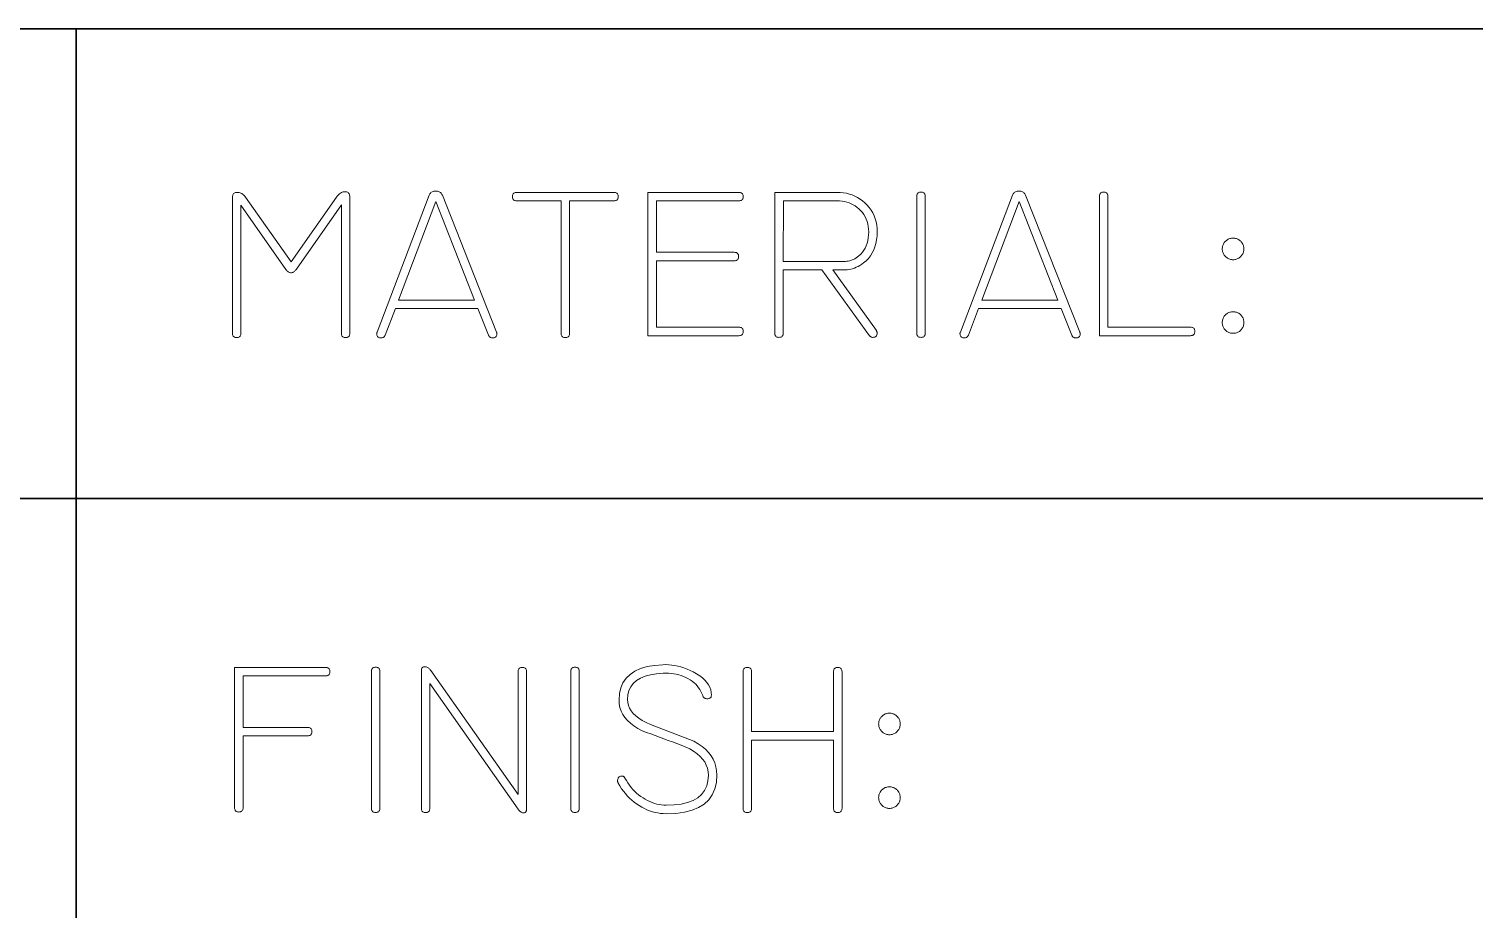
# Model space of a CAD drawing. Extents: x 0 to 297, y 0 to 210.
# Drawn here: x 145.7 to 170.32, y 45 to 60 of the extents above; entities that cross this region are included whole.
import ezdxf

# ---------------------------------------------------------------- set-up
doc = ezdxf.new("R2010")
doc.units = 0

msp = doc.modelspace()

# ---------------------------------------------------------------- linework, layer by layer
at = {"color": 7, "lineweight": 35}
for p, q in [((76.5, 60), (146.5, 60)), ((76.5, 60), (146.5, 60)), ((146.5, 10), (146.5, 60)), ((146.5, 60), (287, 60)), ((76.5, 52), (146.5, 52)), ((146.5, 52), (217, 52))]:
    msp.add_line(p, q, dxfattribs=at)
at = {"color": 7, "lineweight": 13}
for points in [[(151.165, 54.812), (151.164, 54.798), (151.162, 54.786), (151.159, 54.775), (151.154, 54.765), (151.147, 54.757), (151.139, 54.751), (151.13, 54.746), (151.119, 54.742), (151.107, 54.74), (151.093, 54.739), (151.079, 54.74), (151.067, 54.742), (151.056, 54.746), (151.047, 54.751), (151.039, 54.757), (151.032, 54.765), (151.027, 54.775), (151.024, 54.786), (151.022, 54.798), (151.021, 54.812), (151.021, 57.001), (150.256, 55.908), (150.247, 55.896), (150.238, 55.885), (150.229, 55.875), (150.22, 55.867), (150.211, 55.859), (150.201, 55.854), (150.192, 55.849), (150.182, 55.846), (150.172, 55.844), (150.162, 55.843), (150.153, 55.844), (150.144, 55.846), (150.135, 55.848), (150.126, 55.852), (150.117, 55.858), (150.109, 55.864), (150.1, 55.872), (150.092, 55.88), (150.084, 55.89), (150.076, 55.901), (149.311, 56.998), (149.311, 54.812), (149.31, 54.798), (149.308, 54.786), (149.304, 54.775), (149.299, 54.765), (149.293, 54.757), (149.285, 54.751), (149.275, 54.746), (149.265, 54.742), (149.252, 54.74), (149.239, 54.739), (149.225, 54.74), (149.213, 54.742), (149.202, 54.746), (149.193, 54.751), (149.185, 54.757), (149.178, 54.765), (149.173, 54.775), (149.169, 54.786), (149.167, 54.798), (149.167, 54.812), (149.167, 57.131), (149.167, 57.147), (149.17, 57.161), (149.174, 57.173), (149.179, 57.184), (149.186, 57.193), (149.195, 57.201), (149.205, 57.207), (149.217, 57.211), (149.231, 57.213), (149.246, 57.214), (149.263, 57.213), (149.279, 57.211), (149.295, 57.207), (149.311, 57.201), (149.325, 57.193), (149.339, 57.184), (149.353, 57.173), (149.366, 57.161), (149.378, 57.147), (149.39, 57.131), (150.166, 56.031), (150.938, 57.131), (150.951, 57.149), (150.964, 57.165), (150.978, 57.179), (150.992, 57.191), (151.006, 57.201), (151.021, 57.21), (151.036, 57.216), (151.051, 57.221), (151.066, 57.224), (151.082, 57.225), (151.098, 57.224), (151.112, 57.221), (151.124, 57.216), (151.135, 57.21), (151.144, 57.201), (151.152, 57.191), (151.158, 57.179), (151.162, 57.165), (151.164, 57.149), (151.165, 57.131)], [(153.665, 54.833), (153.666, 54.83), (153.668, 54.827), (153.669, 54.824), (153.67, 54.822), (153.671, 54.819), (153.671, 54.816), (153.672, 54.813), (153.672, 54.81), (153.672, 54.807), (153.672, 54.804), (153.672, 54.791), (153.669, 54.78), (153.665, 54.769), (153.66, 54.76), (153.653, 54.753), (153.645, 54.747), (153.635, 54.742), (153.624, 54.738), (153.611, 54.736), (153.597, 54.736), (153.587, 54.736), (153.578, 54.738), (153.569, 54.74), (153.561, 54.743), (153.554, 54.747), (153.548, 54.753), (153.542, 54.759), (153.537, 54.766), (153.532, 54.774), (153.528, 54.783), (153.348, 55.234), (151.941, 55.234), (151.768, 54.783), (151.764, 54.774), (151.759, 54.766), (151.754, 54.759), (151.748, 54.753), (151.741, 54.747), (151.734, 54.743), (151.726, 54.74), (151.718, 54.738), (151.709, 54.736), (151.699, 54.736), (151.685, 54.736), (151.672, 54.738), (151.66, 54.742), (151.651, 54.747), (151.642, 54.753), (151.635, 54.76), (151.63, 54.769), (151.626, 54.78), (151.624, 54.791), (151.623, 54.804), (151.623, 54.807), (151.624, 54.81), (151.624, 54.813), (151.624, 54.816), (151.625, 54.819), (151.626, 54.822), (151.627, 54.824), (151.628, 54.827), (151.629, 54.83), (151.63, 54.833), (152.518, 57.167), (152.524, 57.18), (152.53, 57.192), (152.539, 57.202), (152.548, 57.211), (152.558, 57.219), (152.57, 57.225), (152.583, 57.23), (152.598, 57.233), (152.613, 57.235), (152.63, 57.236), (152.646, 57.235), (152.661, 57.233), (152.675, 57.23), (152.687, 57.225), (152.699, 57.219), (152.71, 57.211), (152.719, 57.202), (152.728, 57.192), (152.735, 57.18), (152.742, 57.167)], [(155.667, 57.07), (154.91, 57.07), (154.91, 54.812), (154.909, 54.798), (154.907, 54.786), (154.903, 54.775), (154.898, 54.765), (154.892, 54.757), (154.884, 54.751), (154.874, 54.746), (154.864, 54.742), (154.851, 54.74), (154.838, 54.739), (154.824, 54.74), (154.812, 54.742), (154.801, 54.746), (154.791, 54.751), (154.783, 54.757), (154.777, 54.765), (154.772, 54.775), (154.768, 54.786), (154.766, 54.798), (154.765, 54.812), (154.765, 57.07), (154.008, 57.07), (153.994, 57.071), (153.982, 57.073), (153.971, 57.076), (153.962, 57.081), (153.954, 57.088), (153.947, 57.096), (153.942, 57.105), (153.939, 57.116), (153.936, 57.128), (153.936, 57.142), (153.936, 57.156), (153.939, 57.168), (153.942, 57.179), (153.947, 57.188), (153.954, 57.196), (153.962, 57.203), (153.971, 57.208), (153.982, 57.211), (153.994, 57.213), (154.008, 57.214), (155.667, 57.214), (155.681, 57.213), (155.693, 57.211), (155.704, 57.208), (155.713, 57.203), (155.721, 57.196), (155.728, 57.188), (155.733, 57.179), (155.737, 57.168), (155.739, 57.156), (155.739, 57.142), (155.739, 57.128), (155.737, 57.116), (155.733, 57.105), (155.728, 57.096), (155.721, 57.088), (155.713, 57.081), (155.704, 57.076), (155.693, 57.073), (155.681, 57.071)], [(157.796, 54.772), (156.244, 54.772), (156.244, 57.214), (157.796, 57.214), (157.809, 57.213), (157.822, 57.211), (157.832, 57.208), (157.842, 57.203), (157.85, 57.196), (157.856, 57.188), (157.861, 57.179), (157.865, 57.168), (157.867, 57.156), (157.868, 57.142), (157.867, 57.128), (157.865, 57.116), (157.861, 57.105), (157.856, 57.096), (157.85, 57.088), (157.842, 57.081), (157.832, 57.076), (157.822, 57.073), (157.809, 57.071), (157.796, 57.07), (156.389, 57.07), (156.389, 56.193), (157.716, 56.193), (157.73, 56.192), (157.742, 56.19), (157.753, 56.187), (157.762, 56.182), (157.77, 56.175), (157.777, 56.167), (157.782, 56.158), (157.786, 56.147), (157.788, 56.135), (157.788, 56.121), (157.788, 56.107), (157.786, 56.095), (157.782, 56.084), (157.777, 56.075), (157.77, 56.067), (157.762, 56.06), (157.753, 56.055), (157.742, 56.052), (157.73, 56.05), (157.716, 56.049), (156.389, 56.049), (156.389, 54.916), (157.796, 54.916), (157.809, 54.915), (157.822, 54.913), (157.832, 54.91), (157.842, 54.905), (157.85, 54.898), (157.856, 54.89), (157.861, 54.881), (157.865, 54.87), (157.867, 54.858), (157.868, 54.844), (157.867, 54.83), (157.865, 54.818), (157.861, 54.807), (157.856, 54.798), (157.85, 54.79), (157.842, 54.783), (157.832, 54.778), (157.822, 54.775), (157.809, 54.773)], [(160.151, 56.54), (160.149, 56.471), (160.142, 56.406), (160.131, 56.345), (160.114, 56.287), (160.094, 56.233), (160.068, 56.182), (160.038, 56.134), (160.004, 56.09), (159.964, 56.05), (159.921, 56.013), (159.889, 55.99), (159.857, 55.97), (159.826, 55.952), (159.795, 55.937), (159.764, 55.924), (159.733, 55.913), (159.702, 55.904), (159.671, 55.899), (159.641, 55.895), (159.61, 55.894), (159.394, 55.894), (160.137, 54.858), (160.14, 54.854), (160.142, 54.85), (160.144, 54.845), (160.146, 54.841), (160.148, 54.837), (160.149, 54.832), (160.15, 54.828), (160.151, 54.824), (160.151, 54.819), (160.151, 54.815), (160.151, 54.801), (160.148, 54.789), (160.145, 54.778), (160.139, 54.769), (160.132, 54.761), (160.124, 54.755), (160.114, 54.749), (160.103, 54.746), (160.09, 54.744), (160.076, 54.743), (160.069, 54.743), (160.063, 54.744), (160.057, 54.746), (160.051, 54.748), (160.046, 54.75), (160.041, 54.753), (160.035, 54.757), (160.031, 54.761), (160.026, 54.766), (160.022, 54.772), (159.21, 55.894), (158.55, 55.894), (158.55, 54.815), (158.549, 54.801), (158.547, 54.789), (158.543, 54.778), (158.538, 54.769), (158.532, 54.761), (158.524, 54.755), (158.514, 54.749), (158.503, 54.746), (158.491, 54.744), (158.478, 54.743), (158.464, 54.744), (158.452, 54.746), (158.441, 54.749), (158.431, 54.755), (158.423, 54.761), (158.417, 54.769), (158.412, 54.778), (158.408, 54.789), (158.406, 54.801), (158.405, 54.815), (158.405, 57.214), (159.466, 57.214), (159.521, 57.212), (159.575, 57.207), (159.627, 57.198), (159.677, 57.186), (159.726, 57.17), (159.772, 57.15), (159.817, 57.127), (159.861, 57.101), (159.902, 57.071), (159.942, 57.037), (159.982, 56.998), (160.017, 56.956), (160.049, 56.912), (160.076, 56.866), (160.099, 56.817), (160.118, 56.766), (160.133, 56.713), (160.143, 56.658), (160.149, 56.6)], [(160.97, 54.815), (160.97, 54.801), (160.967, 54.789), (160.964, 54.778), (160.959, 54.769), (160.952, 54.761), (160.944, 54.755), (160.935, 54.749), (160.924, 54.746), (160.912, 54.744), (160.898, 54.743), (160.884, 54.744), (160.872, 54.746), (160.861, 54.749), (160.852, 54.755), (160.844, 54.761), (160.838, 54.769), (160.832, 54.778), (160.829, 54.789), (160.827, 54.801), (160.826, 54.815), (160.826, 57.146), (160.827, 57.159), (160.829, 57.172), (160.832, 57.182), (160.838, 57.192), (160.844, 57.2), (160.852, 57.206), (160.861, 57.211), (160.872, 57.215), (160.884, 57.217), (160.898, 57.218), (160.912, 57.217), (160.924, 57.215), (160.935, 57.211), (160.944, 57.206), (160.952, 57.2), (160.959, 57.192), (160.964, 57.182), (160.967, 57.172), (160.97, 57.159), (160.97, 57.146)], [(163.604, 54.833), (163.605, 54.83), (163.606, 54.827), (163.607, 54.824), (163.608, 54.822), (163.609, 54.819), (163.61, 54.816), (163.61, 54.813), (163.611, 54.81), (163.611, 54.807), (163.611, 54.804), (163.61, 54.791), (163.608, 54.78), (163.604, 54.769), (163.599, 54.76), (163.592, 54.753), (163.584, 54.747), (163.574, 54.742), (163.562, 54.738), (163.55, 54.736), (163.535, 54.736), (163.525, 54.736), (163.516, 54.738), (163.508, 54.74), (163.5, 54.743), (163.493, 54.747), (163.486, 54.753), (163.48, 54.759), (163.475, 54.766), (163.471, 54.774), (163.467, 54.783), (163.286, 55.234), (161.879, 55.234), (161.706, 54.783), (161.702, 54.774), (161.698, 54.766), (161.692, 54.759), (161.687, 54.753), (161.68, 54.747), (161.673, 54.743), (161.665, 54.74), (161.657, 54.738), (161.647, 54.736), (161.638, 54.736), (161.623, 54.736), (161.61, 54.738), (161.599, 54.742), (161.589, 54.747), (161.581, 54.753), (161.574, 54.76), (161.569, 54.769), (161.565, 54.78), (161.563, 54.791), (161.562, 54.804), (161.562, 54.807), (161.562, 54.81), (161.563, 54.813), (161.563, 54.816), (161.564, 54.819), (161.565, 54.822), (161.565, 54.824), (161.567, 54.827), (161.568, 54.83), (161.569, 54.833), (162.457, 57.167), (162.462, 57.18), (162.469, 57.192), (162.477, 57.202), (162.487, 57.211), (162.497, 57.219), (162.509, 57.225), (162.522, 57.23), (162.536, 57.233), (162.552, 57.235), (162.568, 57.236), (162.584, 57.235), (162.599, 57.233), (162.613, 57.23), (162.626, 57.225), (162.638, 57.219), (162.648, 57.211), (162.658, 57.202), (162.667, 57.192), (162.674, 57.18), (162.68, 57.167)], [(165.49, 54.772), (163.939, 54.772), (163.939, 57.146), (163.94, 57.159), (163.942, 57.172), (163.946, 57.182), (163.951, 57.192), (163.957, 57.2), (163.965, 57.206), (163.975, 57.211), (163.985, 57.215), (163.998, 57.217), (164.011, 57.218), (164.025, 57.217), (164.037, 57.215), (164.048, 57.211), (164.058, 57.206), (164.066, 57.2), (164.072, 57.192), (164.077, 57.182), (164.081, 57.172), (164.083, 57.159), (164.084, 57.146), (164.084, 54.916), (165.49, 54.916), (165.504, 54.915), (165.516, 54.913), (165.527, 54.91), (165.537, 54.905), (165.545, 54.898), (165.551, 54.89), (165.556, 54.881), (165.56, 54.87), (165.562, 54.858), (165.563, 54.844), (165.562, 54.83), (165.56, 54.818), (165.556, 54.807), (165.551, 54.798), (165.545, 54.79), (165.537, 54.783), (165.527, 54.778), (165.516, 54.775), (165.504, 54.773)], [(153.29, 55.378), (152.63, 57.059), (151.995, 55.378)], [(160.007, 56.54), (160.005, 56.588), (160, 56.634), (159.992, 56.678), (159.981, 56.72), (159.966, 56.76), (159.947, 56.799), (159.926, 56.835), (159.901, 56.87), (159.873, 56.902), (159.841, 56.933), (159.81, 56.959), (159.778, 56.982), (159.744, 57.003), (159.708, 57.02), (159.672, 57.036), (159.633, 57.048), (159.594, 57.057), (159.553, 57.064), (159.51, 57.068), (159.466, 57.07), (158.553, 57.07), (158.55, 56.038), (159.61, 56.038), (159.633, 56.039), (159.655, 56.042), (159.678, 56.047), (159.7, 56.053), (159.723, 56.062), (159.746, 56.072), (159.769, 56.084), (159.792, 56.098), (159.814, 56.114), (159.838, 56.132), (159.87, 56.161), (159.899, 56.193), (159.924, 56.228), (159.946, 56.265), (159.965, 56.304), (159.98, 56.346), (159.992, 56.391), (160, 56.438), (160.005, 56.487)], [(163.229, 55.378), (162.568, 57.059), (161.933, 55.378)], [(166.4, 56.251), (166.399, 56.236), (166.397, 56.221), (166.395, 56.207), (166.391, 56.194), (166.386, 56.181), (166.38, 56.168), (166.373, 56.155), (166.365, 56.144), (166.356, 56.132), (166.345, 56.121), (166.334, 56.111), (166.323, 56.102), (166.311, 56.093), (166.299, 56.086), (166.286, 56.08), (166.273, 56.076), (166.259, 56.072), (166.245, 56.069), (166.231, 56.067), (166.216, 56.067), (166.201, 56.067), (166.186, 56.069), (166.172, 56.072), (166.158, 56.076), (166.145, 56.08), (166.132, 56.086), (166.12, 56.093), (166.108, 56.102), (166.097, 56.111), (166.086, 56.121), (166.075, 56.132), (166.066, 56.144), (166.058, 56.155), (166.051, 56.168), (166.045, 56.181), (166.04, 56.194), (166.036, 56.207), (166.034, 56.221), (166.032, 56.236), (166.032, 56.251), (166.032, 56.266), (166.034, 56.28), (166.036, 56.294), (166.04, 56.308), (166.045, 56.321), (166.051, 56.334), (166.058, 56.346), (166.066, 56.358), (166.075, 56.37), (166.086, 56.381), (166.097, 56.391), (166.108, 56.4), (166.12, 56.408), (166.132, 56.415), (166.145, 56.421), (166.158, 56.426), (166.172, 56.43), (166.186, 56.433), (166.201, 56.434), (166.216, 56.435), (166.231, 56.434), (166.245, 56.433), (166.259, 56.43), (166.273, 56.426), (166.286, 56.421), (166.299, 56.415), (166.311, 56.408), (166.323, 56.4), (166.334, 56.391), (166.345, 56.381), (166.356, 56.37), (166.365, 56.358), (166.373, 56.346), (166.38, 56.334), (166.386, 56.321), (166.391, 56.308), (166.395, 56.294), (166.397, 56.28), (166.399, 56.266)], [(166.4, 54.995), (166.399, 54.981), (166.397, 54.966), (166.395, 54.952), (166.391, 54.938), (166.386, 54.925), (166.38, 54.912), (166.373, 54.9), (166.365, 54.888), (166.356, 54.877), (166.345, 54.866), (166.334, 54.855), (166.323, 54.846), (166.311, 54.838), (166.299, 54.831), (166.286, 54.825), (166.273, 54.82), (166.259, 54.816), (166.245, 54.814), (166.231, 54.812), (166.216, 54.812), (166.201, 54.812), (166.186, 54.814), (166.172, 54.816), (166.158, 54.82), (166.145, 54.825), (166.132, 54.831), (166.12, 54.838), (166.108, 54.846), (166.097, 54.855), (166.086, 54.866), (166.075, 54.877), (166.066, 54.888), (166.058, 54.9), (166.051, 54.912), (166.045, 54.925), (166.04, 54.938), (166.036, 54.952), (166.034, 54.966), (166.032, 54.981), (166.032, 54.995), (166.032, 55.01), (166.034, 55.025), (166.036, 55.039), (166.04, 55.053), (166.045, 55.066), (166.051, 55.079), (166.058, 55.091), (166.066, 55.103), (166.075, 55.114), (166.086, 55.125), (166.097, 55.136), (166.108, 55.145), (166.12, 55.153), (166.132, 55.16), (166.145, 55.166), (166.158, 55.171), (166.172, 55.175), (166.186, 55.177), (166.201, 55.179), (166.216, 55.179), (166.231, 55.179), (166.245, 55.177), (166.259, 55.175), (166.273, 55.171), (166.286, 55.166), (166.299, 55.16), (166.311, 55.153), (166.323, 55.145), (166.334, 55.136), (166.345, 55.125), (166.356, 55.114), (166.365, 55.103), (166.373, 55.091), (166.38, 55.079), (166.386, 55.066), (166.391, 55.053), (166.395, 55.039), (166.397, 55.025), (166.399, 55.01)], [(150.753, 48.974), (149.346, 48.974), (149.346, 48.097), (150.447, 48.097), (150.46, 48.097), (150.473, 48.095), (150.483, 48.091), (150.493, 48.086), (150.501, 48.079), (150.507, 48.071), (150.512, 48.062), (150.516, 48.051), (150.518, 48.039), (150.519, 48.025), (150.518, 48.012), (150.516, 47.999), (150.512, 47.988), (150.507, 47.979), (150.501, 47.971), (150.493, 47.965), (150.483, 47.96), (150.473, 47.956), (150.46, 47.954), (150.447, 47.953), (149.346, 47.953), (149.346, 46.727), (149.346, 46.713), (149.343, 46.701), (149.34, 46.69), (149.335, 46.68), (149.328, 46.672), (149.32, 46.666), (149.311, 46.661), (149.3, 46.657), (149.288, 46.655), (149.274, 46.654), (149.26, 46.655), (149.248, 46.657), (149.237, 46.661), (149.228, 46.666), (149.22, 46.672), (149.214, 46.68), (149.209, 46.69), (149.205, 46.701), (149.203, 46.713), (149.202, 46.727), (149.202, 49.118), (150.753, 49.118), (150.767, 49.118), (150.779, 49.115), (150.79, 49.112), (150.799, 49.107), (150.807, 49.1), (150.814, 49.092), (150.819, 49.083), (150.823, 49.072), (150.825, 49.06), (150.825, 49.046), (150.825, 49.032), (150.823, 49.02), (150.819, 49.009), (150.814, 49), (150.807, 48.992), (150.799, 48.986), (150.79, 48.981), (150.779, 48.977), (150.767, 48.975)], [(151.677, 46.719), (151.676, 46.706), (151.674, 46.693), (151.67, 46.683), (151.665, 46.673), (151.659, 46.665), (151.651, 46.659), (151.641, 46.654), (151.631, 46.65), (151.618, 46.648), (151.605, 46.647), (151.591, 46.648), (151.579, 46.65), (151.568, 46.654), (151.558, 46.659), (151.551, 46.665), (151.544, 46.673), (151.539, 46.683), (151.535, 46.693), (151.533, 46.706), (151.532, 46.719), (151.532, 49.05), (151.533, 49.063), (151.535, 49.076), (151.539, 49.087), (151.544, 49.096), (151.551, 49.104), (151.558, 49.11), (151.568, 49.115), (151.579, 49.119), (151.591, 49.121), (151.605, 49.122), (151.618, 49.121), (151.631, 49.119), (151.641, 49.115), (151.651, 49.11), (151.659, 49.104), (151.665, 49.096), (151.67, 49.087), (151.674, 49.076), (151.676, 49.063), (151.677, 49.05)], [(154.177, 46.705), (154.176, 46.693), (154.175, 46.682), (154.172, 46.672), (154.169, 46.663), (154.164, 46.656), (154.159, 46.65), (154.152, 46.646), (154.144, 46.643), (154.136, 46.641), (154.126, 46.64), (154.116, 46.641), (154.106, 46.643), (154.097, 46.646), (154.087, 46.65), (154.078, 46.656), (154.068, 46.663), (154.059, 46.672), (154.05, 46.682), (154.041, 46.693), (154.032, 46.705), (152.528, 48.844), (152.528, 46.716), (152.527, 46.702), (152.525, 46.69), (152.522, 46.679), (152.517, 46.67), (152.51, 46.662), (152.502, 46.655), (152.493, 46.65), (152.482, 46.646), (152.47, 46.644), (152.456, 46.644), (152.442, 46.644), (152.43, 46.646), (152.419, 46.65), (152.41, 46.655), (152.402, 46.662), (152.395, 46.67), (152.39, 46.679), (152.387, 46.69), (152.385, 46.702), (152.384, 46.716), (152.384, 49.064), (152.384, 49.077), (152.386, 49.088), (152.389, 49.097), (152.393, 49.106), (152.398, 49.113), (152.405, 49.119), (152.412, 49.123), (152.421, 49.127), (152.431, 49.128), (152.442, 49.129), (152.454, 49.128), (152.465, 49.127), (152.477, 49.123), (152.488, 49.119), (152.498, 49.113), (152.509, 49.106), (152.519, 49.097), (152.528, 49.088), (152.537, 49.077), (152.546, 49.064), (154.032, 46.954), (154.032, 49.046), (154.033, 49.06), (154.035, 49.072), (154.039, 49.083), (154.044, 49.092), (154.051, 49.1), (154.058, 49.107), (154.068, 49.112), (154.079, 49.115), (154.091, 49.118), (154.105, 49.118), (154.118, 49.118), (154.131, 49.115), (154.141, 49.112), (154.151, 49.107), (154.159, 49.1), (154.165, 49.092), (154.17, 49.083), (154.174, 49.072), (154.176, 49.06), (154.177, 49.046)], [(155.075, 46.719), (155.074, 46.706), (155.072, 46.693), (155.069, 46.683), (155.063, 46.673), (155.057, 46.665), (155.049, 46.659), (155.04, 46.654), (155.029, 46.65), (155.017, 46.648), (155.003, 46.647), (154.989, 46.648), (154.977, 46.65), (154.966, 46.654), (154.957, 46.659), (154.949, 46.665), (154.942, 46.673), (154.937, 46.683), (154.934, 46.693), (154.931, 46.706), (154.931, 46.719), (154.931, 49.05), (154.931, 49.063), (154.934, 49.076), (154.937, 49.087), (154.942, 49.096), (154.949, 49.104), (154.957, 49.11), (154.966, 49.115), (154.977, 49.119), (154.989, 49.121), (155.003, 49.122), (155.017, 49.121), (155.029, 49.119), (155.04, 49.115), (155.049, 49.11), (155.057, 49.104), (155.063, 49.096), (155.069, 49.087), (155.072, 49.076), (155.074, 49.063), (155.075, 49.05)], [(157.42, 47.286), (157.411, 47.16), (157.385, 47.048), (157.342, 46.949), (157.281, 46.863), (157.203, 46.791), (157.108, 46.731), (156.996, 46.685), (156.866, 46.652), (156.719, 46.632), (156.554, 46.626), (156.507, 46.627), (156.46, 46.631), (156.413, 46.638), (156.366, 46.648), (156.32, 46.66), (156.274, 46.676), (156.229, 46.694), (156.184, 46.714), (156.139, 46.738), (156.094, 46.764), (156.051, 46.793), (156.009, 46.824), (155.969, 46.857), (155.931, 46.892), (155.894, 46.929), (155.86, 46.968), (155.827, 47.009), (155.796, 47.052), (155.766, 47.098), (155.739, 47.145), (155.737, 47.149), (155.735, 47.152), (155.733, 47.156), (155.732, 47.16), (155.731, 47.164), (155.73, 47.168), (155.729, 47.172), (155.728, 47.176), (155.728, 47.18), (155.728, 47.185), (155.729, 47.2), (155.731, 47.215), (155.735, 47.227), (155.74, 47.238), (155.747, 47.247), (155.755, 47.254), (155.765, 47.26), (155.776, 47.264), (155.789, 47.267), (155.804, 47.268), (155.81, 47.267), (155.816, 47.266), (155.822, 47.264), (155.827, 47.262), (155.833, 47.259), (155.838, 47.255), (155.842, 47.25), (155.846, 47.245), (155.851, 47.238), (155.854, 47.232), (155.877, 47.19), (155.902, 47.15), (155.929, 47.112), (155.957, 47.075), (155.987, 47.041), (156.018, 47.008), (156.051, 46.977), (156.086, 46.948), (156.123, 46.92), (156.161, 46.894), (156.2, 46.871), (156.239, 46.849), (156.278, 46.831), (156.317, 46.815), (156.357, 46.801), (156.396, 46.79), (156.435, 46.781), (156.475, 46.775), (156.514, 46.771), (156.554, 46.77), (156.691, 46.775), (156.814, 46.79), (156.922, 46.816), (157.016, 46.852), (157.095, 46.898), (157.16, 46.954), (157.211, 47.021), (157.247, 47.098), (157.268, 47.185), (157.276, 47.282), (157.272, 47.342), (157.26, 47.4), (157.24, 47.454), (157.213, 47.507), (157.177, 47.556), (157.134, 47.603), (157.083, 47.648), (157.024, 47.69), (156.957, 47.729), (156.882, 47.766), (156.809, 47.793), (156.735, 47.82), (156.662, 47.848), (156.588, 47.875), (156.514, 47.903), (156.441, 47.93), (156.367, 47.957), (156.294, 47.985), (156.22, 48.012), (156.146, 48.04), (156.072, 48.079), (156.005, 48.121), (155.946, 48.166), (155.895, 48.213), (155.852, 48.264), (155.816, 48.318), (155.789, 48.375), (155.769, 48.434), (155.757, 48.497), (155.753, 48.563), (155.761, 48.672), (155.783, 48.77), (155.82, 48.858), (155.873, 48.934), (155.94, 49), (156.022, 49.055), (156.119, 49.099), (156.231, 49.132), (156.358, 49.154), (156.5, 49.165), (156.551, 49.166), (156.601, 49.164), (156.652, 49.159), (156.704, 49.151), (156.755, 49.14), (156.807, 49.126), (156.859, 49.11), (156.911, 49.09), (156.963, 49.068), (157.016, 49.043), (157.075, 49.01), (157.128, 48.976), (157.174, 48.94), (157.214, 48.903), (157.249, 48.864), (157.276, 48.824), (157.298, 48.781), (157.314, 48.738), (157.323, 48.693), (157.326, 48.646), (157.325, 48.634), (157.323, 48.624), (157.32, 48.614), (157.315, 48.606), (157.308, 48.6), (157.3, 48.594), (157.291, 48.59), (157.28, 48.587), (157.268, 48.585), (157.254, 48.584), (157.243, 48.585), (157.232, 48.587), (157.223, 48.589), (157.214, 48.593), (157.206, 48.598), (157.199, 48.604), (157.193, 48.611), (157.187, 48.619), (157.182, 48.628), (157.178, 48.639), (157.165, 48.675), (157.149, 48.709), (157.13, 48.742), (157.109, 48.773), (157.085, 48.803), (157.059, 48.831), (157.03, 48.857), (156.998, 48.882), (156.964, 48.905), (156.927, 48.927), (156.889, 48.947), (156.85, 48.964), (156.81, 48.98), (156.769, 48.992), (156.728, 49.003), (156.685, 49.011), (156.642, 49.017), (156.598, 49.021), (156.553, 49.022), (156.507, 49.021), (156.391, 49.011), (156.288, 48.994), (156.196, 48.968), (156.117, 48.935), (156.05, 48.894), (155.995, 48.845), (155.952, 48.788), (155.922, 48.723), (155.904, 48.65), (155.898, 48.57), (155.901, 48.519), (155.913, 48.47), (155.933, 48.423), (155.96, 48.377), (155.996, 48.334), (156.039, 48.292), (156.09, 48.252), (156.149, 48.214), (156.216, 48.178), (156.291, 48.144), (156.364, 48.116), (156.438, 48.088), (156.512, 48.06), (156.585, 48.032), (156.659, 48.004), (156.732, 47.975), (156.806, 47.947), (156.88, 47.919), (156.953, 47.891), (157.027, 47.863), (157.101, 47.819), (157.168, 47.773), (157.227, 47.723), (157.278, 47.67), (157.322, 47.614), (157.357, 47.555), (157.385, 47.492), (157.404, 47.427), (157.416, 47.358)], [(159.552, 46.716), (159.551, 46.702), (159.549, 46.69), (159.545, 46.679), (159.54, 46.67), (159.534, 46.662), (159.526, 46.655), (159.517, 46.65), (159.506, 46.646), (159.493, 46.644), (159.48, 46.644), (159.466, 46.644), (159.454, 46.646), (159.443, 46.65), (159.434, 46.655), (159.426, 46.662), (159.419, 46.67), (159.414, 46.679), (159.411, 46.69), (159.408, 46.702), (159.408, 46.716), (159.408, 47.881), (158.012, 47.881), (158.012, 46.716), (158.011, 46.702), (158.009, 46.69), (158.005, 46.679), (158, 46.67), (157.993, 46.662), (157.986, 46.655), (157.976, 46.65), (157.965, 46.646), (157.953, 46.644), (157.939, 46.644), (157.926, 46.644), (157.913, 46.646), (157.903, 46.65), (157.893, 46.655), (157.885, 46.662), (157.879, 46.67), (157.874, 46.679), (157.87, 46.69), (157.868, 46.702), (157.867, 46.716), (157.867, 49.046), (157.868, 49.06), (157.87, 49.072), (157.874, 49.083), (157.879, 49.092), (157.885, 49.1), (157.893, 49.107), (157.903, 49.112), (157.913, 49.115), (157.926, 49.118), (157.939, 49.118), (157.953, 49.118), (157.965, 49.115), (157.976, 49.112), (157.986, 49.107), (157.993, 49.1), (158, 49.092), (158.005, 49.083), (158.009, 49.072), (158.011, 49.06), (158.012, 49.046), (158.012, 48.025), (159.408, 48.025), (159.408, 49.046), (159.408, 49.06), (159.411, 49.072), (159.414, 49.083), (159.419, 49.092), (159.426, 49.1), (159.434, 49.107), (159.443, 49.112), (159.454, 49.115), (159.466, 49.118), (159.48, 49.118), (159.493, 49.118), (159.506, 49.115), (159.517, 49.112), (159.526, 49.107), (159.534, 49.1), (159.54, 49.092), (159.545, 49.083), (159.549, 49.072), (159.551, 49.06), (159.552, 49.046)], [(160.544, 48.155), (160.543, 48.14), (160.542, 48.126), (160.539, 48.112), (160.535, 48.098), (160.53, 48.085), (160.525, 48.072), (160.518, 48.06), (160.509, 48.048), (160.5, 48.036), (160.49, 48.025), (160.479, 48.015), (160.467, 48.006), (160.455, 47.998), (160.443, 47.991), (160.43, 47.985), (160.417, 47.98), (160.404, 47.976), (160.389, 47.973), (160.375, 47.972), (160.36, 47.971), (160.345, 47.972), (160.331, 47.973), (160.317, 47.976), (160.303, 47.98), (160.29, 47.985), (160.277, 47.991), (160.265, 47.998), (160.253, 48.006), (160.241, 48.015), (160.23, 48.025), (160.22, 48.036), (160.211, 48.048), (160.203, 48.06), (160.196, 48.072), (160.19, 48.085), (160.185, 48.098), (160.181, 48.112), (160.178, 48.126), (160.177, 48.14), (160.176, 48.155), (160.177, 48.17), (160.178, 48.185), (160.181, 48.199), (160.185, 48.212), (160.19, 48.225), (160.196, 48.238), (160.203, 48.251), (160.211, 48.262), (160.22, 48.274), (160.23, 48.285), (160.241, 48.295), (160.253, 48.304), (160.265, 48.313), (160.277, 48.32), (160.29, 48.326), (160.303, 48.33), (160.317, 48.334), (160.331, 48.337), (160.345, 48.339), (160.36, 48.339), (160.375, 48.339), (160.389, 48.337), (160.404, 48.334), (160.417, 48.33), (160.43, 48.326), (160.443, 48.32), (160.455, 48.313), (160.467, 48.304), (160.479, 48.295), (160.49, 48.285), (160.5, 48.274), (160.509, 48.262), (160.518, 48.251), (160.525, 48.238), (160.53, 48.225), (160.535, 48.212), (160.539, 48.199), (160.542, 48.185), (160.543, 48.17)], [(160.544, 46.9), (160.543, 46.885), (160.542, 46.87), (160.539, 46.856), (160.535, 46.843), (160.53, 46.829), (160.525, 46.817), (160.518, 46.804), (160.509, 46.792), (160.5, 46.781), (160.49, 46.77), (160.479, 46.76), (160.467, 46.75), (160.455, 46.742), (160.443, 46.735), (160.43, 46.729), (160.417, 46.724), (160.404, 46.721), (160.389, 46.718), (160.375, 46.716), (160.36, 46.716), (160.345, 46.716), (160.331, 46.718), (160.317, 46.721), (160.303, 46.724), (160.29, 46.729), (160.277, 46.735), (160.265, 46.742), (160.253, 46.75), (160.241, 46.76), (160.23, 46.77), (160.22, 46.781), (160.211, 46.792), (160.203, 46.804), (160.196, 46.817), (160.19, 46.829), (160.185, 46.843), (160.181, 46.856), (160.178, 46.87), (160.177, 46.885), (160.176, 46.9), (160.177, 46.915), (160.178, 46.929), (160.181, 46.943), (160.185, 46.957), (160.19, 46.97), (160.196, 46.983), (160.203, 46.995), (160.211, 47.007), (160.22, 47.019), (160.23, 47.03), (160.241, 47.04), (160.253, 47.049), (160.265, 47.057), (160.277, 47.064), (160.29, 47.07), (160.303, 47.075), (160.317, 47.079), (160.331, 47.082), (160.345, 47.083), (160.36, 47.084), (160.375, 47.083), (160.389, 47.082), (160.404, 47.079), (160.417, 47.075), (160.43, 47.07), (160.443, 47.064), (160.455, 47.057), (160.467, 47.049), (160.479, 47.04), (160.49, 47.03), (160.5, 47.019), (160.509, 47.007), (160.518, 46.995), (160.525, 46.983), (160.53, 46.97), (160.535, 46.957), (160.539, 46.943), (160.542, 46.929), (160.543, 46.915)]]:
    msp.add_lwpolyline(points, close=True, dxfattribs=at)

doc.saveas('drawing.dxf')
